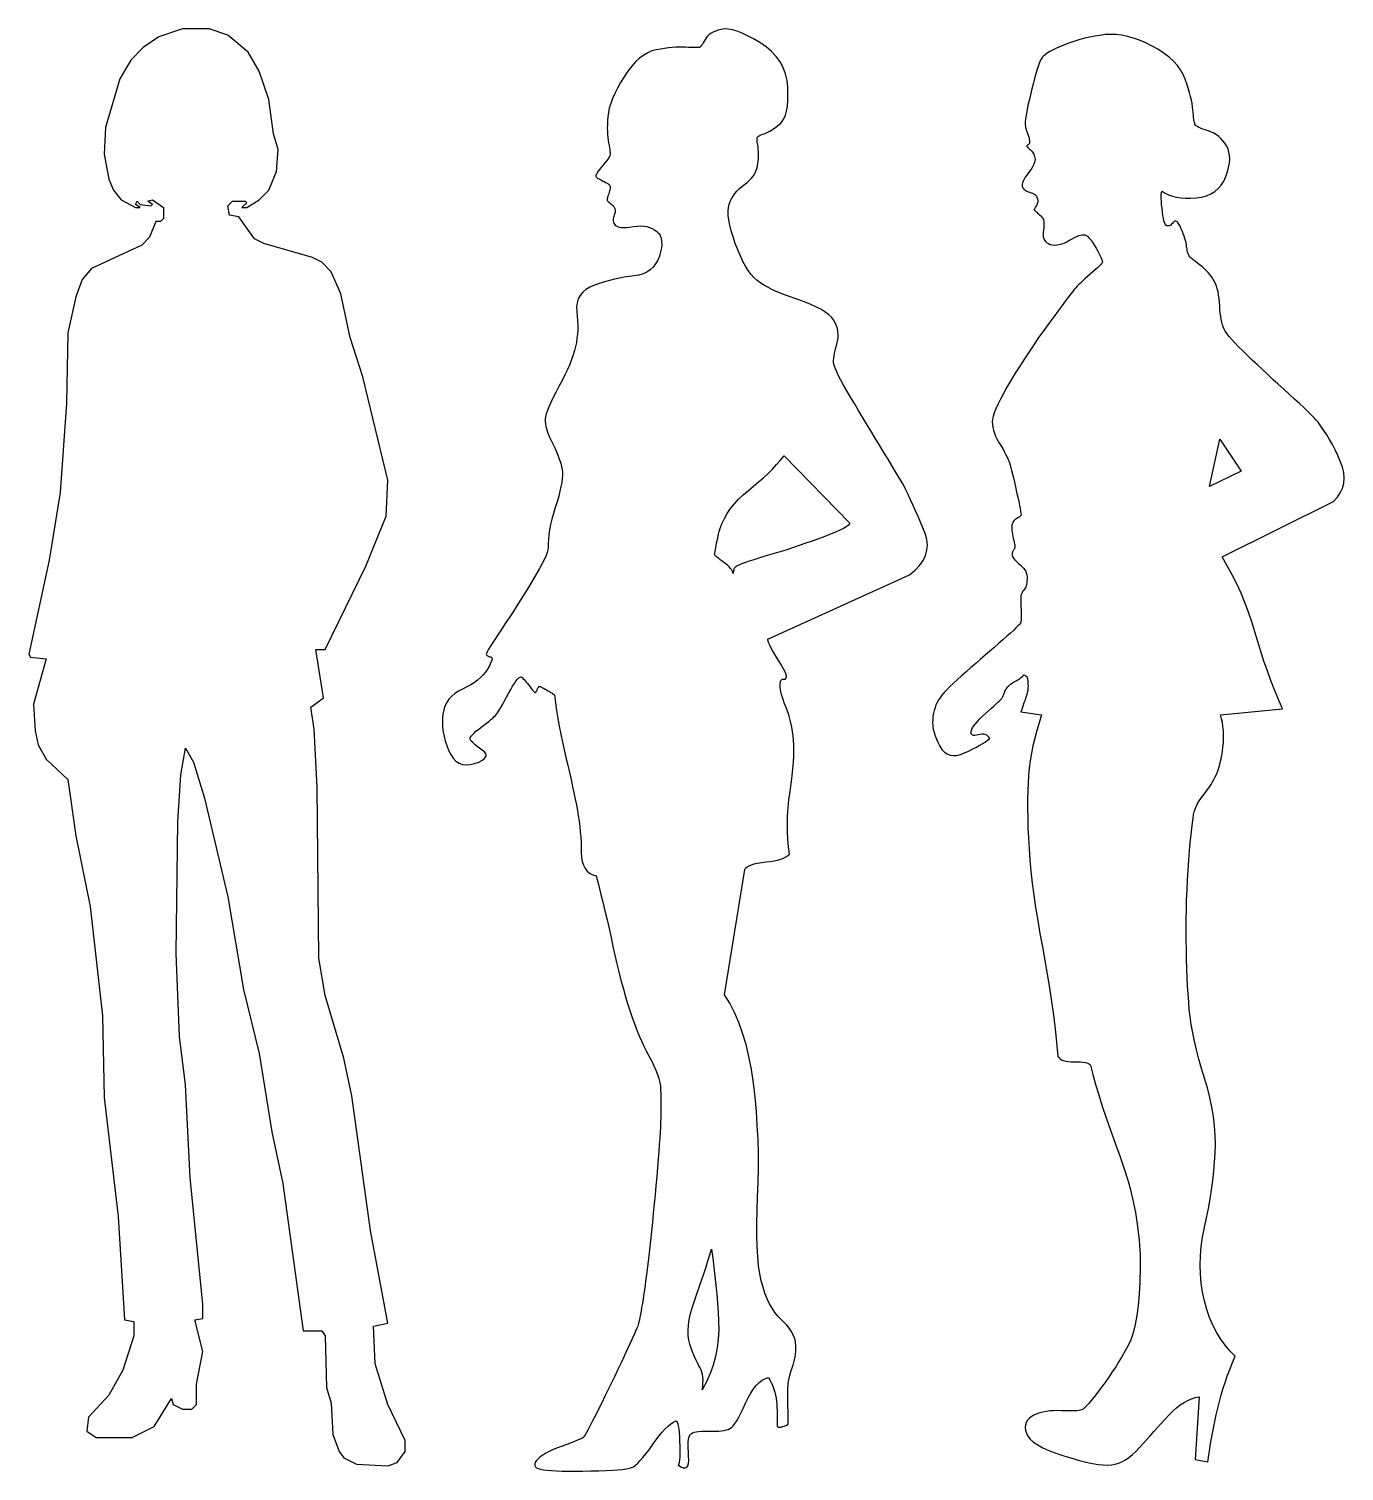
# Model space of a CAD drawing. Extents: x -1390 to 1230, y -629 to 1021.
# Drawn here: x -259 to 1230, y -629 to 1003 of the extents above; entities that cross this region are included whole.
import ezdxf

# ---------------------------------------------------------------- set-up
doc = ezdxf.new("R2010")
doc.units = 0
doc.header["$LTSCALE"] = 20
doc.layers.add('_____1', color=7, linetype='CONTINUOUS')

msp = doc.modelspace()

# ---------------------------------------------------------------- linework, layer by layer
at = {"layer": '_____1', "color": 0, "linetype": 'CONTINUOUS', "flags": 128}
for points in [[(-85, 1003.4), (-111.6, 994.5), (-111.6, 994.5), (-129.3, 982.1), (-129.3, 982.1), (-143.5, 967.9), (-143.5, 967.9), (-155.9, 946.6), (-155.9, 946.6), (-171.9, 891.6), (-171.9, 891.6), (-173.7, 861.5), (-173.7, 861.5), (-168.3, 833.1), (-168.3, 833.1), (-163, 820.7), (-163, 820.7), (-154.2, 810), (-154.2, 810), (-138.2, 801.2), (-138.2, 801.2), (-132.9, 801.2), (-132.9, 801.2), (-138.2, 804.7), (-138.2, 804.7), (-136.4, 808.3), (-136.4, 808.3), (-132.9, 804.7), (-132.9, 804.7), (-120.5, 802.9), (-120.5, 802.9), (-118.7, 804.7), (-118.7, 804.7), (-124, 808.3), (-124, 808.3), (-118.7, 810), (-118.7, 810), (-106.3, 801.2), (-106.3, 801.2), (-106.3, 788.7), (-106.3, 788.7), (-109.8, 785.2), (-109.8, 785.2), (-115.1, 785.2), (-115.1, 785.2), (-122.2, 767.5), (-122.2, 767.5), (-131.1, 758.6), (-131.1, 758.6), (-187.9, 732), (-187.9, 732), (-198.5, 719.6), (-198.5, 719.6), (-205.6, 700.1), (-205.6, 700.1), (-214.5, 659.3), (-214.5, 659.3), (-216.2, 579.5), (-216.2, 579.5), (-223.3, 478.4), (-223.3, 478.4), (-235.7, 402.1), (-235.7, 402.1), (-258.8, 295.7), (-258.8, 295.7), (-257, 292.1), (-257, 292.1), (-239.3, 290.4), (-239.3, 290.4), (-253.5, 238.9), (-253.5, 238.9), (-251.7, 208.8), (-251.7, 208.8), (-248.2, 192.8), (-248.2, 192.8), (-239.3, 176.8), (-239.3, 176.8), (-214.5, 153.8), (-214.5, 153.8), (-205.6, 89.9), (-205.6, 89.9), (-189.6, 10.1), (-189.6, 10.1), (-175.4, -114), (-175.4, -114), (-173.7, -206.3), (-173.7, -206.3), (-157.7, -341.1), (-157.7, -341.1), (-150.6, -458.1), (-150.6, -458.1), (-140, -459.9), (-140, -459.9), (-140, -475.9), (-140, -475.9), (-152.4, -514.9), (-152.4, -514.9), (-168.3, -543.3), (-168.3, -543.3), (-191.4, -568.1), (-191.4, -568.1), (-193.2, -584.1), (-193.2, -584.1), (-182.5, -591.1), (-182.5, -591.1), (-141.7, -591.1), (-141.7, -591.1), (-116.9, -578.7), (-116.9, -578.7), (-97.4, -546.8), (-97.4, -546.8), (-95.6, -553.9), (-95.6, -553.9), (-85, -559.2), (-85, -559.2), (-74.3, -559.2), (-74.3, -559.2), (-69, -553.9), (-69, -553.9), (-69, -530.8), (-69, -530.8), (-61.9, -493.6), (-61.9, -493.6), (-70.8, -458.1), (-70.8, -458.1), (-61.9, -456.4), (-61.9, -456.4), (-61.9, -440.4), (-61.9, -440.4), (-76.1, -296.7), (-76.1, -296.7), (-81.4, -192.1), (-81.4, -192.1), (-88.5, -137.1), (-88.5, -137.1), (-92.1, -43.1), (-92.1, -43.1), (-90.3, 105.9), (-90.3, 105.9), (-86.8, 159.1), (-86.8, 159.1), (-81.4, 189.3), (-81.4, 189.3), (-72.6, 173.3), (-72.6, 173.3), (-60.2, 132.5), (-60.2, 132.5), (-33.6, 20.8), (-33.6, 20.8), (-15.8, -83.9), (-15.8, -83.9), (1.9, -156.6), (1.9, -156.6), (16.1, -245.3), (16.1, -245.3), (28.5, -303.8), (28.5, -303.8), (51.6, -470.5), (51.6, -470.5), (72.9, -470.5), (72.9, -470.5), (76.4, -475.9), (76.4, -475.9), (78.2, -534.4), (78.2, -534.4), (83.5, -552.1), (83.5, -552.1), (85.3, -587.6), (85.3, -587.6), (92.4, -607.1), (92.4, -607.1), (97.7, -614.2), (97.7, -614.2), (111.9, -621.3), (111.9, -621.3), (147.4, -623.1), (147.4, -623.1), (158, -619.5), (158, -619.5), (166.9, -607.1), (166.9, -607.1), (166.9, -594.7), (166.9, -594.7), (147.4, -553.9), (147.4, -553.9), (133.2, -507.8), (133.2, -507.8), (131.4, -465.2), (131.4, -465.2), (147.4, -461.7), (147.4, -461.7), (127.8, -357), (127.8, -357), (106.6, -204.5), (106.6, -204.5), (97.7, -161.9), (97.7, -161.9), (76.4, -91), (76.4, -91), (69.3, -48.4), (69.3, -48.4), (67.5, 144.9), (67.5, 144.9), (64, 210.5), (64, 210.5), (60.5, 235.4), (60.5, 235.4), (74.6, 246), (74.6, 246), (65.8, 301), (65.8, 301), (76.4, 301), (76.4, 301), (122.5, 395), (122.5, 395), (145.6, 451.8), (145.6, 451.8), (147.4, 492.5), (147.4, 492.5), (119, 609.6), (119, 609.6), (104.8, 653.9), (104.8, 653.9), (94.2, 703.6), (94.2, 703.6), (83.5, 728.4), (83.5, 728.4), (72.9, 739.1), (72.9, 739.1), (62.2, 744.4), (62.2, 744.4), (7.2, 760.4), (7.2, 760.4), (-3.4, 765.7), (-3.4, 765.7), (-21.1, 790.5), (-21.1, 790.5), (-31.8, 792.3), (-31.8, 792.3), (-33.6, 802.9), (-33.6, 802.9), (-28.2, 808.3), (-28.2, 808.3), (-14, 808.3), (-14, 808.3), (-12.3, 806.5), (-12.3, 806.5), (-17.6, 801.2), (-17.6, 801.2), (-12.3, 801.2), (-12.3, 801.2), (1.9, 810), (1.9, 810), (12.6, 820.7), (12.6, 820.7), (21.4, 842), (21.4, 842), (23.2, 866.8), (23.2, 866.8), (17.9, 884.5), (17.9, 884.5), (12.6, 923.5), (12.6, 923.5), (1.9, 955.5), (1.9, 955.5), (-10.5, 976.8), (-10.5, 976.8), (-33.6, 996.3), (-33.6, 996.3), (-54.8, 1003.4), (-54.8, 1003.4), (-85, 1003.4)], [(1217.7, 468.5), (1222.1, 473.3), (1225.4, 478.3), (1227.8, 483.6), (1229.3, 489.1), (1229.7, 494.9), (1229.2, 501), (1227.8, 507.4), (1225.4, 514), (1222.4, 520.6), (1219.4, 526.9), (1216.4, 532.9), (1213.3, 538.5), (1210.1, 543.9), (1206.8, 548.9), (1203.5, 553.6), (1200.2, 558), (1200.2, 558), (1198.1, 560.5), (1195.4, 563.4), (1192.2, 566.7), (1188.4, 570.5), (1184.1, 574.7), (1179.1, 579.3), (1173.7, 584.3), (1167.6, 589.8), (1161.4, 595.5), (1155.2, 601.1), (1149.2, 606.6), (1143.2, 612.2), (1137.3, 617.6), (1131.5, 623), (1125.8, 628.4), (1120.2, 633.7), (1115, 638.8), (1110.3, 643.5), (1106.1, 647.8), (1102.5, 651.7), (1099.5, 655.3), (1097.1, 658.4), (1095.2, 661.2), (1093.9, 663.6), (1092.9, 665.9), (1092, 668.5), (1091.3, 671.4), (1090.6, 674.6), (1090, 678), (1089.6, 681.7), (1089.2, 685.6), (1088.9, 689.9), (1088.7, 694.1), (1088.2, 698.2), (1087.7, 702), (1087, 705.6), (1086.1, 709), (1085.1, 712.2), (1084, 715.1), (1082.7, 717.8), (1081.2, 720.4), (1079.6, 722.9), (1077.8, 725.3), (1075.8, 727.7), (1073.7, 729.9), (1071.4, 732.1), (1068.9, 734.2), (1066.2, 736.2), (1063.7, 738.2), (1061.4, 739.9), (1059.4, 741.5), (1057.6, 742.9), (1056.2, 744.2), (1055.1, 745.3), (1054.3, 746.3), (1053.8, 747), (1053.5, 747.8), (1053.1, 748.8), (1052.8, 749.8), (1052.5, 751), (1052.2, 752.4), (1052, 753.9), (1051.7, 755.5), (1051.5, 757.3), (1051.2, 759.3), (1050.8, 761.3), (1050.2, 763.6), (1049.5, 766), (1048.7, 768.6), (1047.7, 771.3), (1046.6, 774.1), (1045.3, 777.1), (1044, 780), (1042.8, 782.2), (1041.6, 784), (1040.4, 785.1), (1039.3, 785.8), (1038.3, 785.8), (1037.3, 785.3), (1036.3, 784.3), (1035.4, 783.1), (1034.5, 782.1), (1033.5, 781.3), (1032.6, 780.8), (1031.7, 780.4), (1030.8, 780.2), (1029.9, 780.3), (1028.9, 780.5), (1028, 781.2), (1027.2, 782.3), (1026.4, 784), (1025.7, 786.2), (1025.1, 788.9), (1024.5, 792.1), (1024, 795.9), (1023.6, 800.1), (1023.2, 804.4), (1022.9, 808.2), (1022.8, 811.4), (1022.7, 814.1), (1022.8, 816.3), (1023, 818), (1023.3, 819.1), (1023.7, 819.7), (1023.7, 819.7), (1027.2, 817.5), (1031.1, 815.6), (1035.3, 814.1), (1040, 812.9), (1045, 812.1), (1050.3, 811.8), (1056.1, 811.7), (1062.2, 812.1), (1068.3, 813), (1073.8, 814.4), (1078.8, 816.5), (1083.3, 819.2), (1087.2, 822.5), (1090.6, 826.4), (1093.5, 831), (1095.8, 836.1), (1097.6, 841.4), (1099, 846.4), (1099.8, 851.2), (1100.2, 855.7), (1100.1, 859.9), (1099.4, 863.8), (1098.3, 867.4), (1096.7, 870.8), (1094.8, 873.9), (1092.6, 876.7), (1090.3, 879.2), (1087.8, 881.5), (1085.1, 883.5), (1082.1, 885.2), (1079, 886.7), (1075.8, 887.9), (1072.6, 888.9), (1069.7, 889.9), (1067.3, 890.9), (1065.3, 891.8), (1063.6, 892.7), (1062.3, 893.6), (1061.4, 894.5), (1060.9, 895.3), (1060.6, 896.2), (1060.3, 897.5), (1060, 899), (1059.7, 900.9), (1059.4, 903.1), (1059.1, 905.6), (1058.8, 908.5), (1058.5, 911.6), (1058.1, 915), (1057.6, 918.7), (1056.8, 922.7), (1055.8, 926.9), (1054.6, 931.4), (1053.2, 936.2), (1051.6, 941.2), (1049.8, 946.5), (1047.5, 951.8), (1044.6, 957), (1041, 961.9), (1036.7, 966.7), (1031.7, 971.2), (1026, 975.6), (1019.7, 979.8), (1012.6, 983.8), (1005.3, 987.4), (998.2, 990.4), (991.3, 992.9), (984.5, 994.8), (978, 996.2), (971.6, 996.9), (965.4, 997.1), (959.3, 996.8), (953.4, 996), (947.6, 995.1), (941.8, 994), (936.1, 992.7), (930.5, 991.2), (924.9, 989.5), (919.4, 987.7), (914, 985.6), (908.9, 983.5), (904.3, 981.5), (900.3, 979.6), (896.7, 977.7), (893.7, 975.9), (891.3, 974.1), (889.3, 972.4), (887.9, 970.8), (886.8, 968.9), (885.5, 966.3), (884.2, 962.9), (882.8, 958.9), (881.3, 954.1), (879.7, 948.6), (878, 942.4), (876.3, 935.5), (874.6, 928.6), (873.2, 922.3), (871.9, 916.7), (870.9, 911.8), (870.1, 907.5), (869.5, 903.9), (869.1, 900.9), (868.9, 898.6), (868.9, 896.7), (868.9, 895), (869, 893.3), (869.2, 891.8), (869.4, 890.4), (869.7, 889.1), (870.1, 888), (870.5, 887), (871, 886), (871.4, 885.1), (871.8, 884), (872.2, 883), (872.6, 881.9), (872.9, 880.8), (873.2, 879.7), (873.4, 878.5), (873.6, 877.4), (873.8, 876.4), (873.8, 875.4), (873.7, 874.6), (873.5, 873.9), (873.3, 873.4), (872.9, 872.9), (872.5, 872.5), (872.1, 872.2), (871.7, 871.9), (871.4, 871.6), (871.1, 871.3), (870.9, 871.1), (870.8, 870.9), (870.7, 870.6), (870.7, 870.4), (870.8, 870.2), (871, 869.9), (871.4, 869.5), (871.8, 869.1), (872.4, 868.5), (873, 867.9), (873.8, 867.3), (874.7, 866.5), (875.6, 865.7), (876.4, 864.8), (877.2, 863.8), (877.8, 862.7), (878.4, 861.5), (879, 860.2), (879.4, 858.8), (879.7, 857.3), (879.9, 855.8), (879.8, 854), (879.3, 852.1), (878.6, 850.1), (877.5, 847.9), (876.1, 845.5), (874.5, 843), (872.5, 840.4), (870.6, 837.7), (868.9, 835.3), (867.5, 833.1), (866.5, 831), (865.8, 829.2), (865.3, 827.6), (865.2, 826.2), (865.4, 825), (865.8, 823.9), (866.4, 822.9), (867.2, 822), (868.1, 821.1), (869.3, 820.3), (870.6, 819.6), (872.2, 819), (873.9, 818.4), (875.6, 817.8), (877.2, 817.2), (878.5, 816.5), (879.7, 815.7), (880.7, 814.8), (881.5, 813.9), (882.1, 812.9), (882.5, 811.8), (882.8, 810.7), (882.9, 809.6), (883, 808.5), (882.9, 807.4), (882.7, 806.4), (882.4, 805.3), (882, 804.3), (881.4, 803.3), (880.8, 802.4), (880.4, 801.5), (879.9, 800.8), (879.6, 800.2), (879.4, 799.6), (879.2, 799.2), (879.1, 798.8), (879.1, 798.6), (879.2, 798.4), (879.4, 798), (879.8, 797.6), (880.3, 797.1), (881, 796.4), (881.8, 795.7), (882.8, 794.9), (883.9, 794), (885.1, 793), (886.1, 792.1), (887, 791.2), (887.7, 790.3), (888.4, 789.4), (888.9, 788.5), (889.3, 787.7), (889.6, 786.8), (889.9, 785.9), (890, 784.7), (890, 783.3), (890, 781.7), (889.9, 779.8), (889.8, 777.7), (889.5, 775.4), (889.2, 772.8), (889, 770.3), (889.2, 768), (889.7, 765.9), (890.5, 764.1), (891.7, 762.6), (893.2, 761.2), (895, 760.2), (897.2, 759.4), (899.6, 758.8), (902.1, 758.6), (904.7, 758.7), (907.3, 759.1), (910.1, 759.9), (913, 760.9), (915.9, 762.3), (919, 764), (921.9, 765.8), (924.7, 767.2), (927.2, 768.4), (929.5, 769.3), (931.6, 769.9), (933.4, 770.3), (935, 770.3), (936.4, 770.1), (937.7, 769.6), (939.1, 768.7), (940.5, 767.3), (942.1, 765.6), (943.7, 763.6), (945.4, 761.1), (947.2, 758.2), (949.1, 755), (950.8, 751.7), (952.4, 748.8), (953.6, 746.3), (954.6, 744.1), (955.4, 742.3), (955.9, 740.9), (956.1, 739.8), (956.1, 739.2), (955.8, 738.5), (955.1, 737.6), (953.9, 736.3), (952.4, 734.8), (950.5, 733), (948.2, 730.8), (945.5, 728.4), (942.4, 725.7), (939.3, 723), (936.4, 720.4), (933.7, 717.9), (931.3, 715.6), (929.2, 713.5), (927.2, 711.6), (925.6, 709.8), (924.2, 708.2), (922.6, 706.2), (920.5, 703.5), (917.7, 699.9), (914.5, 695.5), (910.6, 690.3), (906.1, 684.3), (901.1, 677.5), (895.5, 669.9), (889.7, 661.9), (884, 653.8), (878.5, 645.8), (873.1, 637.8), (867.8, 629.7), (862.6, 621.6), (857.6, 613.6), (852.7, 605.5), (848.1, 597.7), (844.2, 590.6), (840.7, 584.1), (837.8, 578.3), (835.5, 573.1), (833.7, 568.6), (832.4, 564.7), (831.7, 561.4), (831.5, 558.4), (831.6, 555.4), (832, 552.2), (832.8, 549), (833.9, 545.6), (835.3, 542.2), (837, 538.7), (839.1, 535.1), (841.3, 531.6), (843.3, 528.2), (845, 525.1), (846.6, 522.1), (848, 519.3), (849.2, 516.6), (850.2, 514.2), (850.9, 512), (851.7, 509.6), (852.5, 506.7), (853.4, 503.3), (854.4, 499.4), (855.4, 495), (856.6, 490.2), (857.8, 484.8), (859.1, 479), (860.4, 473.3), (861.5, 468.2), (862.4, 463.9), (863.1, 460.3), (863.6, 457.4), (864, 455.3), (864.1, 453.8), (864.1, 453), (863.9, 452.6), (863.6, 452.2), (863.2, 451.7), (862.7, 451.3), (862, 450.8), (861.2, 450.2), (860.3, 449.7), (859.3, 449.1), (858.3, 448.5), (857.4, 447.8), (856.6, 447.1), (855.8, 446.3), (855.2, 445.4), (854.7, 444.5), (854.3, 443.6), (853.9, 442.6), (853.7, 441.4), (853.6, 440.2), (853.6, 438.7), (853.6, 437.1), (853.8, 435.4), (854, 433.5), (854.4, 431.4), (854.9, 429.2), (855.3, 427), (855.7, 425.1), (856.1, 423.3), (856.4, 421.8), (856.7, 420.5), (856.9, 419.4), (857, 418.5), (857.1, 417.8), (857.1, 417.2), (857.1, 416.7), (857, 416.1), (856.8, 415.5), (856.6, 414.9), (856.3, 414.4), (855.9, 413.8), (855.5, 413.2), (855.1, 412.6), (854.8, 412), (854.5, 411.3), (854.3, 410.6), (854.2, 409.8), (854.1, 409), (854.1, 408.2), (854.2, 407.3), (854.4, 406.3), (854.9, 405.3), (855.6, 404.1), (856.6, 402.8), (857.8, 401.4), (859.3, 399.9), (861.1, 398.3), (863.1, 396.6), (865.1, 394.8), (866.8, 392.9), (868.2, 391), (869.3, 389), (870.2, 387), (870.7, 384.9), (871, 382.7), (871, 380.5), (870.8, 378.4), (870.5, 376.4), (870.2, 374.6), (869.8, 372.9), (869.3, 371.4), (868.7, 370.1), (868, 369), (867.3, 368), (866.6, 367.1), (865.9, 366.3), (865.4, 365.4), (864.9, 364.5), (864.5, 363.7), (864.2, 362.8), (864, 362), (863.9, 361.2), (863.8, 360.2), (863.7, 359), (863.7, 357.5), (863.7, 355.7), (863.8, 353.7), (863.8, 351.4), (863.9, 348.9), (864.1, 346.1), (864.2, 343.3), (864.3, 340.8), (864.3, 338.6), (864.3, 336.6), (864.2, 334.9), (864.1, 333.5), (864, 332.4), (863.8, 331.6), (863.3, 330.6), (862.2, 329.3), (860.5, 327.5), (858.2, 325.2), (855.4, 322.5), (852, 319.4), (848, 315.8), (843.4, 311.8), (838.5, 307.5), (833.6, 303.1), (828.5, 298.7), (823.4, 294.3), (818.1, 289.7), (812.8, 285.1), (807.4, 280.4), (802, 275.7), (796.7, 271), (791.9, 266.6), (787.5, 262.6), (783.6, 258.8), (780.1, 255.2), (777.1, 252), (774.6, 249), (772.5, 246.3), (770.7, 243.7), (769.2, 241), (767.8, 238.1), (766.7, 235.1), (765.7, 231.9), (765, 228.7), (764.4, 225.3), (764.1, 221.7), (764, 218.1), (764.2, 214.4), (764.8, 210.7), (765.6, 206.9), (766.8, 203.1), (768.3, 199.2), (770.1, 195.3), (772.2, 191.3), (774.6, 187.7), (777.3, 184.8), (780.4, 182.7), (783.7, 181.4), (787.3, 180.8), (791.3, 181), (795.5, 182), (800.1, 183.7), (804.6, 185.8), (808.9, 187.9), (812.9, 189.9), (816.6, 192), (820.1, 194), (823.3, 196), (826.2, 198.1), (828.9, 200.1), (828.9, 200.1), (827.8, 201.6), (826.6, 202.9), (825.2, 203.9), (823.6, 204.6), (821.9, 204.9), (820, 205), (817.9, 204.8), (815.7, 204.2), (813.5, 203.7), (811.7, 203.5), (810.2, 203.5), (809, 203.9), (808.2, 204.6), (807.7, 205.5), (807.6, 206.8), (807.7, 208.4), (808.3, 210.2), (809.3, 212.2), (810.7, 214.4), (812.5, 216.8), (814.7, 219.4), (817.4, 222.2), (820.4, 225.2), (823.9, 228.4), (827.4, 231.5), (830.5, 234.3), (833.2, 236.7), (835.6, 238.9), (837.6, 240.7), (839.2, 242.2), (840.4, 243.4), (841.3, 244.2), (841.9, 244.9), (842.5, 245.7), (843, 246.5), (843.5, 247.3), (844, 248.2), (844.4, 249.2), (844.7, 250.2), (845, 251.3), (845.3, 252.3), (845.7, 253.4), (846.2, 254.4), (846.7, 255.4), (847.2, 256.3), (847.9, 257.2), (848.6, 258.1), (849.3, 258.9), (850.1, 259.8), (851.1, 260.6), (852.1, 261.4), (853.2, 262.2), (854.3, 263), (855.6, 263.8), (857, 264.6), (858.4, 265.4), (859.8, 266.2), (861.2, 267), (862.4, 267.8), (863.6, 268.7), (864.7, 269.5), (865.6, 270.3), (866.5, 271.1), (867.3, 272), (867.3, 272), (870.7, 270.3), (871.3, 267.5), (871.7, 264.8), (871.9, 262.1), (872, 259.5), (871.9, 257), (871.6, 254.5), (871.1, 252.1), (870.5, 249.8), (869.7, 247.5), (869, 245.2), (868.2, 242.8), (867.4, 240.4), (866.6, 237.9), (865.7, 235.4), (864.9, 232.8), (864, 230.2), (864, 230.2), (887.4, 226.8), (884.5, 218), (881.9, 209.2), (879.5, 200.5), (877.5, 191.9), (875.8, 183.4), (874.4, 174.9), (873.3, 166.5), (872.5, 158.2), (872, 149.7), (871.6, 140.7), (871.4, 131.1), (871.4, 121.1), (871.6, 110.5), (871.9, 99.3), (872.4, 87.7), (873.2, 75.5), (874.1, 62.9), (875.3, 49.9), (876.8, 36.5), (878.5, 22.8), (880.6, 8.7), (882.9, -5.8), (885.4, -20.7), (888.2, -35.9), (891.1, -51.3), (893.8, -66.7), (896.3, -82.2), (898.6, -97.6), (900.7, -113.1), (902.6, -128.6), (904.3, -144.1), (905.8, -159.6), (905.8, -159.6), (906.8, -161.1), (908.3, -162.4), (910, -163.5), (912.2, -164.4), (914.7, -165.1), (917.6, -165.6), (920.8, -165.8), (924.4, -165.8), (928, -165.8), (931.3, -165.9), (934.1, -166.2), (936.6, -166.6), (938.6, -167.1), (940.3, -167.8), (941.7, -168.6), (942.6, -169.6), (942.6, -169.6), (945.3, -180.1), (948.4, -191.4), (952, -203.3), (955.9, -215.9), (960.3, -229.2), (965.2, -243.2), (970.4, -257.9), (976.1, -273.3), (981.6, -289.1), (986.3, -304.8), (990.3, -320.6), (993.6, -336.4), (996, -352.2), (997.8, -368), (998.7, -383.8), (999, -399.6), (998.6, -414.8), (997.9, -428.8), (996.7, -441.6), (995.2, -453.1), (993.3, -463.4), (991, -472.5), (988.3, -480.4), (985.3, -487.1), (981.9, -493.1), (978.5, -499.1), (974.9, -505.1), (971.2, -511), (967.3, -516.9), (963.3, -522.8), (959.2, -528.7), (954.9, -534.5), (950.8, -540), (947.1, -544.8), (943.7, -549), (940.8, -552.5), (938.2, -555.3), (936, -557.4), (934.2, -558.9), (932.8, -559.7), (931.3, -560.2), (929.5, -560.5), (927.2, -560.8), (924.5, -561), (921.4, -561), (917.9, -561), (914, -560.9), (909.6, -560.8), (905.1, -560.7), (900.8, -560.8), (896.7, -561.1), (892.7, -561.6), (888.9, -562.4), (885.3, -563.3), (881.8, -564.5), (878.5, -565.9), (875.6, -567.6), (873.1, -569.5), (871.3, -571.6), (870, -574), (869.2, -576.6), (868.9, -579.5), (869.2, -582.7), (870.1, -586.1), (871.7, -589.6), (874.4, -593), (878.1, -596.4), (882.9, -599.6), (888.7, -602.8), (895.6, -606), (903.5, -609), (912.5, -612), (921.7, -614.7), (930.2, -617), (937.9, -618.9), (945, -620.4), (951.4, -621.5), (957.1, -622.1), (962.1, -622.3), (966.4, -622.1), (970.4, -621.4), (974.3, -620.2), (978.3, -618.5), (982.3, -616.3), (986.2, -613.6), (990.2, -610.4), (994.2, -606.6), (998.2, -602.4), (1002.2, -597.8), (1006.3, -593.3), (1010.4, -588.8), (1014.5, -584.2), (1018.7, -579.6), (1022.9, -575), (1027.1, -570.4), (1031.4, -565.8), (1035.7, -561.5), (1040, -557.6), (1044.2, -554.2), (1048.5, -551.4), (1052.8, -549.1), (1057, -547.2), (1061.3, -545.9), (1065.5, -545.1), (1065.5, -545.1), (1061.3, -616.2), (1075.6, -618.7), (1076.6, -611), (1077.8, -603.4), (1079, -595.8), (1080.4, -588.1), (1081.8, -580.5), (1083.4, -572.9), (1085, -565.3), (1086.8, -557.8), (1088.7, -550.2), (1090.7, -542.7), (1092.9, -535.3), (1095.3, -527.9), (1097.9, -520.6), (1100.6, -513.4), (1103.5, -506.2), (1106.5, -499.1), (1106.5, -499.1), (1100.5, -493.1), (1095, -486.6), (1089.9, -479.6), (1085.3, -472), (1081.2, -463.9), (1077.5, -455.3), (1074.3, -446.2), (1071.6, -436.5), (1069.4, -426.6), (1067.9, -416.5), (1067, -406.3), (1066.6, -395.9), (1067, -385.5), (1067.9, -374.9), (1069.4, -364.2), (1071.6, -353.3), (1074, -342.5), (1076.1, -331.8), (1078, -321.1), (1079.6, -310.6), (1081, -300.1), (1082.2, -289.8), (1083.1, -279.5), (1083.8, -269.4), (1084.1, -259.2), (1083.9, -248.9), (1083.1, -238.5), (1081.9, -227.9), (1080.1, -217.2), (1077.9, -206.4), (1075.1, -195.4), (1071.8, -184.3), (1068.4, -173.3), (1065.4, -162.7), (1062.7, -152.5), (1060.4, -142.6), (1058.4, -133), (1056.7, -123.8), (1055.5, -115), (1054.5, -106.5), (1053.8, -98), (1053.2, -89.2), (1052.6, -79.9), (1052.2, -70.3), (1051.8, -60.2), (1051.4, -49.8), (1051.2, -39), (1051, -27.8), (1050.9, -16.4), (1051, -5.1), (1051.2, 6.2), (1051.5, 17.5), (1051.9, 28.7), (1052.5, 40), (1053.1, 51.1), (1054, 62.3), (1054.8, 72.9), (1055.6, 82.4), (1056.5, 90.9), (1057.2, 98.2), (1058, 104.5), (1058.7, 109.7), (1059.4, 113.9), (1060.1, 116.9), (1060.9, 119.4), (1061.9, 122), (1063, 124.5), (1064.3, 127.1), (1065.8, 129.7), (1067.5, 132.3), (1069.4, 134.9), (1071.5, 137.5), (1073.5, 140.1), (1075.5, 142.8), (1077.4, 145.5), (1079.2, 148.2), (1080.8, 151), (1082.4, 153.8), (1083.8, 156.6), (1085.1, 159.5), (1086.3, 162.5), (1087.5, 165.8), (1088.5, 169.3), (1089.5, 173), (1090.4, 177), (1091.2, 181.2), (1091.9, 185.7), (1092.5, 190.4), (1093, 195.3), (1093.2, 200), (1093.2, 204.6), (1093, 209.2), (1092.6, 213.7), (1091.9, 218.2), (1090.9, 222.5), (1089.8, 226.8), (1089.8, 226.8), (1160, 233.5), (1155.4, 244.2), (1151, 255), (1146.8, 265.8), (1142.8, 276.7), (1138.9, 287.7), (1135.3, 298.7), (1131.9, 309.8), (1128.6, 321), (1125.3, 332.2), (1121.6, 343.1), (1117.5, 354), (1113, 364.6), (1108.2, 375.1), (1103, 385.5), (1097.4, 395.7), (1091.5, 405.8), (1091.5, 405.8), (1217.7, 468.5)], [(1088.9, 538.8), (1113.2, 502.8), (1077.2, 485.2)]]:
    msp.add_lwpolyline(points, close=True, dxfattribs=at)
at = {"layer": '_____1', "color": 0, "flags": 128}
for points in [[(587.5, 292), (585, 296.1), (582.8, 299.8), (581, 303), (579.6, 305.8), (578.5, 308.1), (577.8, 310.1), (577.5, 311.5), (577.5, 312.6), (577.5, 312.6), (737.7, 385.2), (744.1, 390.5), (749.2, 395.9), (753.2, 401.4), (756, 407.2), (757.6, 413.1), (758.1, 419.2), (757.3, 425.5), (755.4, 432), (752.8, 438.5), (750.2, 445), (747.5, 451.3), (744.8, 457.7), (742, 464), (739.1, 470.2), (736.3, 476.3), (733.3, 482.4), (733.3, 482.4), (732, 485), (730.2, 488.3), (727.9, 492.3), (725, 497.2), (721.7, 502.7), (717.9, 509.1), (713.6, 516.2), (708.8, 524), (703.8, 532.2), (698.9, 540.2), (694.1, 548.2), (689.3, 556.1), (684.6, 563.8), (680, 571.5), (675.5, 579.1), (671.1, 586.5), (667, 593.6), (663.3, 600), (660.2, 605.7), (657.6, 610.7), (655.5, 615), (653.9, 618.6), (652.8, 621.6), (652.3, 623.8), (652, 625.8), (652, 628), (652.1, 630.5), (652.4, 633.2), (652.9, 636.1), (653.6, 639.3), (654.5, 642.7), (655.5, 646.3), (656.5, 650), (657, 653.6), (657.1, 657.1), (656.9, 660.6), (656.2, 664), (655.2, 667.3), (653.7, 670.6), (651.8, 673.8), (649.4, 676.9), (646.2, 679.9), (642.2, 682.9), (637.4, 685.9), (631.9, 688.8), (625.6, 691.7), (618.6, 694.5), (610.7, 697.2), (602.8, 699.9), (595.6, 702.7), (588.9, 705.4), (582.9, 708.1), (577.5, 710.8), (572.7, 713.5), (568.5, 716.2), (564.9, 718.8), (561.7, 721.8), (558.6, 725.4), (555.4, 729.7), (552.4, 734.6), (549.4, 740.1), (546.4, 746.3), (543.5, 753.1), (540.7, 760.5), (538.1, 767.9), (536, 774.8), (534.4, 781.2), (533.3, 787), (532.7, 792.2), (532.6, 796.9), (532.9, 801.1), (533.8, 804.7), (535, 807.9), (536.5, 811), (538.3, 814), (540.3, 816.9), (542.6, 819.6), (545.1, 822.3), (547.9, 824.8), (551, 827.1), (554, 829.5), (556.7, 831.9), (559, 834.4), (561.1, 837), (562.7, 839.6), (564.1, 842.4), (565.1, 845.2), (565.8, 848.1), (566.2, 851), (566.6, 853.8), (566.8, 856.5), (566.9, 859.2), (567, 861.9), (566.9, 864.4), (566.7, 866.9), (566.4, 869.3), (566.1, 871.6), (565.8, 873.6), (565.6, 875.4), (565.5, 876.9), (565.4, 878.2), (565.3, 879.2), (565.4, 879.9), (565.4, 880.5), (565.7, 880.9), (566.1, 881.3), (566.8, 881.8), (567.7, 882.3), (568.8, 882.9), (570.1, 883.4), (571.7, 884), (573.5, 884.7), (575.4, 885.4), (577.5, 886.4), (579.6, 887.5), (581.8, 888.8), (584.1, 890.3), (586.4, 891.9), (588.9, 893.8), (591.4, 895.8), (593.8, 898.3), (595.8, 901.5), (597.4, 905.6), (598.7, 910.3), (599.6, 915.9), (600.1, 922.1), (600.3, 929.2), (600.1, 937), (599.3, 944.9), (597.5, 952.4), (594.9, 959.5), (591.4, 966), (587.1, 972.2), (581.8, 977.8), (575.7, 983.1), (568.6, 987.8), (561.4, 992), (554.6, 995.6), (548.4, 998.4), (542.7, 1000.6), (537.5, 1002.2), (532.7, 1003), (528.5, 1003.2), (524.8, 1002.8), (521.4, 1001.9), (518.4, 1000.9), (515.6, 999.7), (513.2, 998.3), (511, 996.8), (509.2, 995.1), (507.6, 993.3), (506.4, 991.3), (505.3, 989.3), (504.3, 987.6), (503.4, 986.2), (502.6, 984.9), (501.8, 983.9), (501.2, 983.2), (500.6, 982.6), (500.1, 982.4), (499.5, 982.2), (498.5, 982.1), (497.1, 982.1), (495.3, 982.1), (493.2, 982.1), (490.7, 982.2), (487.8, 982.3), (484.5, 982.5), (481, 982.7), (477.2, 982.6), (473.3, 982.5), (469.3, 982.2), (465, 981.8), (460.6, 981.2), (456, 980.5), (451.2, 979.6), (446.4, 978.3), (441.7, 976.3), (437, 973.6), (432.4, 970.1), (427.9, 965.9), (423.5, 961), (419.1, 955.4), (414.9, 949.1), (410.9, 942.5), (407.4, 936.2), (404.3, 930.2), (401.8, 924.4), (399.7, 918.9), (398.1, 913.6), (397, 908.7), (396.4, 903.9), (396.1, 899.5), (395.9, 895.2), (395.8, 891.1), (395.9, 887.3), (396, 883.7), (396.3, 880.3), (396.7, 877.1), (397.2, 874.2), (397.8, 871.5), (398.2, 869), (398.6, 866.9), (398.8, 865), (399, 863.4), (399, 862.1), (399, 861), (398.9, 860.3), (398.6, 859.5), (398.1, 858.6), (397.4, 857.4), (396.4, 856), (395.2, 854.4), (393.8, 852.6), (392.2, 850.6), (390.3, 848.4), (388.5, 846.2), (386.9, 844.2), (385.6, 842.4), (384.5, 840.8), (383.8, 839.4), (383.3, 838.3), (383, 837.4), (383, 836.7), (383.3, 836.1), (383.7, 835.4), (384.4, 834.8), (385.3, 834.1), (386.3, 833.4), (387.6, 832.7), (389.1, 831.9), (390.7, 831.1), (392.4, 830.4), (393.9, 829.6), (395.2, 828.9), (396.3, 828.2), (397.2, 827.6), (397.9, 827), (398.5, 826.4), (398.8, 825.8), (399, 825.2), (399.1, 824.4), (399.1, 823.6), (399, 822.5), (398.8, 821.3), (398.5, 820), (398.1, 818.6), (397.5, 817), (397, 815.4), (396.6, 814), (396.2, 812.8), (395.9, 811.8), (395.7, 810.9), (395.6, 810.2), (395.5, 809.7), (395.5, 809.4), (395.7, 809.1), (395.9, 808.8), (396.3, 808.4), (396.7, 807.9), (397.3, 807.4), (398.1, 806.8), (398.9, 806.1), (399.8, 805.4), (400.8, 804.6), (401.7, 803.8), (402.4, 803), (403.1, 802.3), (403.6, 801.6), (404, 800.8), (404.4, 800.1), (404.6, 799.4), (404.8, 798.6), (404.8, 797.8), (404.8, 796.9), (404.6, 795.9), (404.4, 794.8), (404.1, 793.7), (403.7, 792.4), (403.2, 791.1), (402.7, 789.7), (402.5, 788.4), (402.4, 787.1), (402.5, 785.9), (402.7, 784.7), (403.2, 783.5), (403.8, 782.4), (404.6, 781.2), (405.7, 780.3), (407.3, 779.5), (409.2, 778.9), (411.6, 778.6), (414.4, 778.5), (417.6, 778.6), (421.3, 779), (425.3, 779.5), (429.5, 780), (433.4, 780.2), (437.1, 780), (440.5, 779.5), (443.7, 778.6), (446.7, 777.4), (449.4, 775.9), (451.9, 774.1), (454, 771.8), (455.6, 769.3), (456.7, 766.3), (457.3, 763), (457.4, 759.3), (457, 755.3), (456.1, 750.8), (454.8, 746.1), (452.9, 741.4), (450.5, 737.2), (447.7, 733.6), (444.4, 730.5), (440.5, 728), (436.3, 726.1), (431.5, 724.7), (426.2, 723.8), (420.7, 723.1), (415.1, 722.3), (409.6, 721.2), (404, 720), (398.4, 718.6), (392.8, 717), (387.1, 715.2), (381.5, 713.3), (376.2, 711), (371.7, 708.3), (368, 705.2), (365.1, 701.7), (363, 697.8), (361.6, 693.4), (361.1, 688.6), (361.3, 683.4), (361.9, 678.1), (362.2, 672.9), (362.3, 667.7), (362.3, 662.7), (362, 657.8), (361.5, 653.1), (360.8, 648.4), (359.9, 643.9), (358.8, 639.2), (357.3, 634.3), (355.4, 629.1), (353.3, 623.6), (350.7, 617.7), (347.8, 611.6), (344.6, 605.2), (341.1, 598.5), (337.6, 591.9), (334.5, 585.9), (331.9, 580.5), (329.7, 575.6), (328, 571.2), (326.7, 567.4), (325.9, 564.2), (325.5, 561.6), (325.5, 559), (325.8, 556.2), (326.4, 553.1), (327.4, 549.6), (328.6, 545.9), (330.2, 541.9), (332.2, 537.5), (334.4, 532.9), (336.7, 528.2), (338.7, 523.7), (340.4, 519.5), (341.9, 515.4), (343.1, 511.6), (344, 508), (344.6, 504.5), (345, 501.3), (345.1, 498), (344.8, 494.2), (344.3, 489.9), (343.4, 485.2), (342.3, 480), (340.8, 474.3), (339.1, 468.1), (337, 461.5), (334.9, 454.8), (333.1, 448.4), (331.7, 442.3), (330.5, 436.4), (329.7, 430.9), (329.1, 425.6), (328.9, 420.6), (328.9, 415.9), (328.9, 415.9), (328.7, 413.7), (327.9, 410.8), (326.5, 407.3), (324.6, 403), (322.1, 398.1), (319.1, 392.4), (315.5, 386.1), (311.3, 379), (306.9, 371.7), (302.4, 364.5), (298, 357.4), (293.6, 350.4), (289.2, 343.6), (284.8, 336.8), (280.4, 330.2), (276, 323.6), (271.9, 317.5), (268.4, 312.1), (265.4, 307.5), (263, 303.6), (261.1, 300.4), (259.8, 298), (259, 296.3), (258.9, 295.4), (259, 294.8), (259.3, 294.3), (259.7, 293.9), (260.3, 293.5), (261, 293.2), (261.8, 292.9), (262.7, 292.7), (263.8, 292.5), (264.7, 292.1), (265.2, 291.4), (265.4, 290.2), (265.1, 288.7), (264.4, 286.7), (263.4, 284.4), (262, 281.6), (260.1, 278.4), (257.9, 275.1), (255.3, 272), (252.4, 269), (249.1, 266.1), (245.4, 263.4), (241.3, 260.8), (236.9, 258.4), (232.1, 256.1), (227.4, 253.7), (223.3, 251), (219.7, 248), (216.6, 244.6), (214.1, 240.9), (212.1, 236.8), (210.7, 232.4), (209.8, 227.7), (209.3, 222.8), (209.3, 217.9), (209.5, 212.8), (210.1, 207.7), (211.1, 202.6), (212.4, 197.4), (214.1, 192.1), (216.2, 186.7), (218.6, 181.8), (221.3, 177.7), (224.5, 174.5), (228, 172.2), (231.8, 170.8), (236.1, 170.2), (240.7, 170.6), (245.7, 171.7), (250.4, 173.4), (254, 175.1), (256.6, 177), (258.1, 178.8), (258.7, 180.8), (258.2, 182.8), (256.7, 184.9), (254.1, 187), (251.2, 189.2), (248.6, 191.1), (246.4, 192.9), (244.6, 194.5), (243.1, 196), (241.9, 197.2), (241.1, 198.4), (240.7, 199.3), (240.6, 200.3), (241, 201.5), (241.9, 202.9), (243.2, 204.4), (245, 206.2), (247.2, 208.2), (249.9, 210.4), (253, 212.8), (256.2, 215.2), (259.2, 217.4), (261.8, 219.5), (264.1, 221.5), (266.1, 223.2), (267.8, 224.8), (269.3, 226.3), (270.4, 227.6), (271.5, 229), (272.7, 230.9), (274.1, 233.2), (275.8, 235.9), (277.6, 239.1), (279.6, 242.6), (281.7, 246.7), (284.1, 251.1), (286.5, 255.5), (288.7, 259.3), (290.7, 262.5), (292.5, 265.1), (294.2, 267.1), (295.8, 268.6), (297.1, 269.4), (298.3, 269.7), (298.3, 269.7), (299, 269.3), (299.8, 268.7), (300.7, 267.8), (301.7, 266.8), (302.9, 265.5), (304.1, 264), (305.5, 262.3), (306.9, 260.3), (308.4, 258.4), (309.7, 256.7), (310.8, 255.3), (311.8, 254.2), (312.6, 253.3), (313.3, 252.7), (313.9, 252.3), (314.2, 252.2), (314.6, 252.3), (314.9, 252.5), (315.2, 252.8), (315.5, 253.1), (315.8, 253.6), (316, 254.2), (316.3, 254.9), (316.6, 255.6), (316.9, 256.4), (317.2, 257.1), (317.5, 257.7), (317.8, 258.1), (318.1, 258.5), (318.3, 258.8), (318.6, 259), (318.9, 259.1), (319.3, 259.1), (319.8, 259), (320.6, 258.7), (321.5, 258.2), (322.6, 257.6), (324, 256.9), (325.5, 256.1), (327.2, 255.1), (328.9, 254), (330.4, 253.1), (331.7, 252.3), (332.9, 251.6), (333.9, 250.9), (334.8, 250.4), (335.4, 249.9), (335.9, 249.6), (335.9, 249.6), (337.2, 240.6), (338.5, 231.7), (340, 222.8), (341.5, 213.9), (343.2, 205), (345.1, 196.1), (347, 187.3), (349, 178.5), (351.1, 169.8), (353, 161.5), (354.8, 153.5), (356.5, 145.9), (358, 138.6), (359.5, 131.6), (360.8, 124.9), (362, 118.6), (363, 112.5), (363.9, 106.4), (364.7, 100.4), (365.3, 94.4), (365.8, 88.5), (366.2, 82.7), (366.4, 76.9), (366.4, 71.1), (366.7, 65.7), (367.5, 60.9), (368.8, 56.7), (370.6, 53.1), (373, 50.1), (375.8, 47.7), (379.3, 45.9), (383.2, 44.8), (383.2, 44.8), (385.8, 34.9), (388.3, 25), (390.7, 15), (393.1, 5), (395.5, -5), (397.8, -15), (400.1, -25.1), (402.2, -35.2), (404.4, -45.2), (406.7, -54.9), (409, -64.2), (411.3, -73.3), (413.6, -82.2), (416, -90.7), (418.5, -98.9), (421, -106.8), (423.5, -114.5), (426.1, -121.8), (428.8, -128.9), (431.6, -135.7), (434.4, -142.1), (437.3, -148.3), (440.2, -154.2), (443.2, -159.8), (446.1, -165.1), (448.6, -170.3), (450.8, -175.3), (452.6, -180.2), (454, -184.8), (455.1, -189.3), (455.9, -193.6), (456.2, -197.7), (456.4, -201.8), (456.5, -206), (456.6, -210.4), (456.6, -214.8), (456.6, -219.4), (456.5, -224.2), (456.4, -229), (456.2, -234), (455.9, -239.3), (455.6, -245.4), (455.2, -252.1), (454.6, -259.5), (454, -267.5), (453.4, -276.2), (452.6, -285.6), (451.7, -295.7), (450.8, -306.1), (449.9, -316.5), (448.9, -326.8), (447.9, -337.2), (446.8, -347.6), (445.7, -357.9), (444.6, -368.2), (443.5, -378.6), (442.3, -388.6), (441.2, -397.9), (440.2, -406.5), (439.1, -414.4), (438.2, -421.6), (437.3, -428.2), (436.4, -434.1), (435.5, -439.3), (434.7, -443.9), (434, -448.1), (433.3, -451.8), (432.7, -455.1), (432.2, -457.8), (431.7, -460.2), (431.2, -462.1), (430.8, -463.5), (430.3, -465.1), (429.3, -467.5), (427.9, -470.7), (426.2, -474.7), (424, -479.6), (421.4, -485.2), (418.4, -491.7), (415, -499), (411.4, -506.6), (407.8, -514.3), (404.2, -521.8), (400.6, -529.4), (396.9, -536.9), (393.2, -544.4), (389.5, -551.8), (385.8, -559.2), (382.3, -566.2), (379.2, -572.3), (376.5, -577.5), (374.2, -581.9), (372.3, -585.4), (370.9, -588), (369.8, -589.8), (369.1, -590.8), (368.3, -591.4), (366.9, -592.1), (364.8, -593.1), (362.1, -594.3), (358.8, -595.6), (354.8, -597.2), (350.1, -598.9), (344.8, -600.8), (339.4, -602.8), (334.6, -604.8), (330.2, -606.9), (326.3, -608.9), (322.9, -611), (320, -613), (317.6, -615.1), (315.7, -617.2), (314.3, -619.2), (313.7, -621), (313.7, -622.6), (314.3, -624.1), (315.7, -625.3), (317.7, -626.3), (320.4, -627.1), (323.8, -627.7), (327.9, -628.2), (332.7, -628.6), (338.3, -628.9), (344.6, -629.1), (351.6, -629.2), (359.4, -629.2), (367.9, -629.2), (377.1, -629), (386.3, -628.8), (394.5, -628.5), (401.7, -628.1), (407.9, -627.7), (413.2, -627.2), (417.5, -626.6), (420.9, -625.9), (423.3, -625.2), (425.3, -624.2), (427.6, -622.5), (430.2, -620.2), (433, -617.3), (436.1, -613.8), (439.5, -609.7), (443.1, -605), (446.9, -599.6), (450.8, -594.2), (454.6, -589.4), (458.1, -585.2), (461.5, -581.5), (464.8, -578.3), (467.8, -575.8), (470.7, -573.7), (473.4, -572.3), (473.4, -572.3), (474.2, -572.8), (474.9, -573.9), (475.6, -575.7), (476.2, -578.3), (476.7, -581.5), (477.1, -585.4), (477.5, -590.1), (477.7, -595.4), (477.9, -600.8), (478, -605.6), (477.9, -609.8), (477.8, -613.4), (477.5, -616.5), (477.1, -619), (476.6, -620.9), (476, -622.2), (476, -622.2), (479.1, -624.3), (481.8, -625.4), (484, -625.6), (485.8, -624.8), (487, -623.1), (487.8, -620.5), (488.1, -616.9), (487.9, -612.3), (487.6, -607.5), (487.4, -603.2), (487.4, -599.4), (487.5, -596.1), (487.8, -593.3), (488.2, -591), (488.8, -589.1), (489.5, -587.8), (490.6, -586.8), (492.1, -585.9), (494, -585.2), (496.4, -584.6), (499.2, -584.2), (502.5, -584), (506.2, -583.9), (510.3, -584), (514.6, -584.1), (518.4, -584), (522, -583.9), (525.2, -583.6), (528, -583.1), (530.6, -582.6), (532.7, -581.9), (534.6, -581.1), (536.3, -579.9), (538.2, -578), (540.2, -575.4), (542.3, -572.1), (544.6, -568.1), (547.1, -563.5), (549.6, -558.2), (552.3, -552.2), (555.2, -546.2), (558.1, -540.9), (561.2, -536.2), (564.4, -532.3), (567.7, -529), (571.2, -526.4), (574.7, -524.5), (578.4, -523.3), (578.4, -523.3), (580.2, -526.5), (581.7, -529.8), (583.1, -533.1), (584.3, -536.5), (585.4, -539.8), (586.2, -543.2), (586.8, -546.6), (587.3, -550), (587.6, -553.5), (587.8, -557), (588, -560.5), (588.1, -564), (588.2, -567.6), (588.2, -571.2), (588.1, -574.8), (588, -578.4), (588, -578.4), (588.4, -578.8), (588.9, -579.1), (589.5, -579.3), (590.2, -579.4), (591.1, -579.4), (592.2, -579.3), (593.3, -579), (594.6, -578.7), (595.9, -578.3), (597, -577.9), (598, -577.6), (598.8, -577.3), (599.5, -577), (600, -576.7), (600.3, -576.4), (600.5, -576.1), (600.6, -575.6), (600.6, -574.6), (600.7, -572.9), (600.6, -570.8), (600.6, -568), (600.5, -564.8), (600.4, -560.9), (600.3, -556.5), (600.1, -552.1), (600, -547.9), (600, -544), (600, -540.5), (600.1, -537.3), (600.3, -534.5), (600.4, -531.9), (600.7, -529.7), (601, -527.6), (601.4, -525.3), (601.9, -523), (602.5, -520.5), (603.2, -517.9), (604.1, -515.1), (605, -512.2), (606, -509.2), (606.9, -506.2), (607.7, -503.1), (608.3, -499.9), (608.8, -496.8), (609.1, -493.6), (609.2, -490.4), (609.1, -487.2), (608.8, -484), (608.3, -480.7), (607.3, -477.4), (605.9, -474.1), (604.1, -470.8), (601.8, -467.5), (599.1, -464.1), (596, -460.8), (592.5, -457.4), (588.8, -453.8), (585.4, -449.6), (582.3, -444.9), (579.4, -439.7), (576.7, -434), (574.3, -427.8), (572.1, -421.1), (570.1, -413.9), (568.4, -405.8), (567.1, -396.6), (566.1, -386.4), (565.4, -375), (565.1, -362.6), (565.1, -349), (565.4, -334.4), (566, -318.7), (566.6, -302.4), (566.9, -286.2), (566.8, -270), (566.4, -253.9), (565.6, -237.8), (564.5, -221.8), (563, -205.9), (561.2, -190), (558.9, -174.5), (556.1, -159.9), (552.8, -146.2), (548.9, -133.3), (544.6, -121.2), (539.8, -110), (534.4, -99.6), (528.5, -90), (528.5, -90), (551.3, 51.8), (552.4, 53.3), (554, 54.7), (556.2, 56), (559, 57.1), (562.2, 58.1), (566, 59), (570.3, 59.7), (575.2, 60.3), (580.1, 60.9), (584.5, 61.6), (588.6, 62.5), (592.1, 63.6), (595.3, 64.8), (598, 66.1), (600.2, 67.6), (602, 69.3), (602, 69.3), (600.9, 77.6), (600.1, 86.2), (599.7, 94.8), (599.6, 103.6), (599.9, 112.5), (600.5, 121.5), (601.4, 130.7), (602.7, 140), (604, 149.1), (605.1, 157.7), (605.9, 165.7), (606.5, 173.3), (606.9, 180.3), (607, 186.7), (606.9, 192.7), (606.5, 198.1), (606, 203.2), (605.3, 208.1), (604.5, 213), (603.5, 217.7), (602.4, 222.3), (601.1, 226.8), (599.7, 231.1), (598.1, 235.3), (596.5, 239.4), (595.2, 243.1), (594.1, 246.6), (593.1, 249.8), (592.4, 252.8), (591.9, 255.4), (591.6, 257.8), (591.5, 259.9), (591.6, 261.7), (591.7, 263.3), (592, 264.6), (592.4, 265.6), (592.9, 266.4), (593.5, 266.9), (594.2, 267.2), (595, 267.2), (595.9, 267.1), (596.6, 267.2), (597.2, 267.4), (597.7, 267.8), (598, 268.3), (598.3, 268.9), (598.5, 269.7), (598.5, 270.7), (598.3, 271.9), (597.8, 273.6), (597, 275.6), (595.8, 278.1), (594.2, 280.9), (592.3, 284.2), (590.1, 287.9), (587.5, 292), (587.5, 292)], [(517.7, 407.7), (517.6, 408.2), (517.6, 409.1), (517.7, 410.3), (517.8, 411.9), (518.1, 413.7), (518.5, 416), (519, 418.5), (519.6, 421.4), (520.2, 424.3), (520.8, 426.9), (521.3, 429.3), (521.8, 431.4), (522.2, 433.2), (522.6, 434.7), (523, 435.9), (523.2, 436.9), (523.2, 436.9), (525.5, 443), (528.3, 449), (531.6, 454.8), (535.4, 460.4), (539.6, 465.8), (544.4, 471), (549.7, 476), (555.5, 480.9), (561.4, 485.7), (567.1, 490.5), (572.5, 495.3), (577.7, 500.2), (582.6, 505.1), (587.3, 510.1), (591.7, 515), (595.9, 520), (595.9, 520), (670.3, 443.9), (669.7, 442.7), (668.3, 441.2), (666.1, 439.6), (663, 437.8), (659, 435.8), (654.2, 433.7), (648.5, 431.3), (642, 428.7), (635, 426.1), (627.8, 423.5), (620.5, 421), (613.1, 418.4), (605.5, 415.9), (597.8, 413.4), (589.9, 411), (581.9, 408.6), (574.3, 406.3), (567.5, 404.2), (561.6, 402.4), (556.5, 400.7), (552.2, 399.3), (548.8, 398.1), (546.2, 397.1), (544.5, 396.3), (543.3, 395.7), (542.2, 395.1), (541.3, 394.5), (540.6, 394), (540, 393.5), (539.6, 393), (539.3, 392.6), (539.2, 392.3), (539.2, 391.9), (539.2, 391.4), (539.1, 390.9), (538.9, 390.3), (538.8, 389.6), (538.6, 388.8), (538.4, 387.9), (538.1, 387), (538.1, 387), (537.8, 388.3), (537.2, 389.8), (536.4, 391.2), (535.2, 392.7), (533.8, 394.3), (532.1, 395.9), (530.2, 397.5), (527.9, 399.2), (525.7, 400.9), (523.7, 402.4), (522, 403.7), (520.6, 404.8), (519.5, 405.8), (518.6, 406.6), (518, 407.2), (517.7, 407.7), (517.7, 407.7)], [(513.6, -378), (515.1, -388.2), (516.4, -398.4), (517.6, -408.6), (518.7, -418.8), (519.7, -429), (520.5, -439.2), (521.2, -449.4), (521.8, -459.6), (522, -469.8), (521.4, -479.8), (520.2, -489.7), (518.2, -499.5), (515.5, -509.1), (512.1, -518.6), (508, -528), (503.1, -537.3), (503.1, -537.3), (503.8, -533.4), (504.1, -529.7), (504.2, -526.2), (504.1, -523), (503.7, -520), (503, -517.2), (502, -514.7), (500.8, -512.4), (499.5, -510), (498.1, -507.4), (496.7, -504.5), (495.3, -501.3), (493.8, -497.8), (492.3, -494), (490.8, -489.9), (489.3, -485.6), (488.1, -480.8), (487.4, -475.7), (487.2, -470.1), (487.7, -464), (488.6, -457.5), (490.1, -450.6), (492.2, -443.2), (494.8, -435.3), (497.6, -427.4), (500.3, -419.7), (502.8, -412.2), (505.3, -404.9), (507.6, -397.8), (509.7, -391), (511.7, -384.4), (513.6, -378), (513.6, -378)]]:
    msp.add_lwpolyline(points, close=True, dxfattribs=at)

doc.saveas('drawing.dxf')
